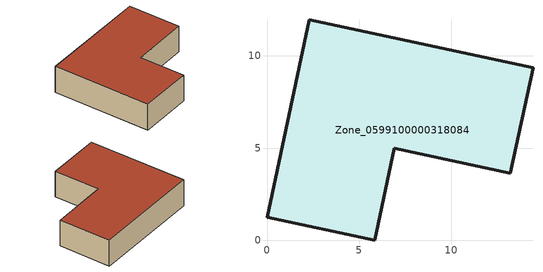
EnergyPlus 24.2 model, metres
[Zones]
Zone_0599100000318084
 floor ground (C_G): 0,1.26 2.3,11.96 14.42,9.35 13.2,3.64 6.9,4.98 5.83,0 z0
 wall outside (C_F): 2.3,11.96 0,1.26 5.83,0 6.9,4.98 13.2,3.64 14.42,9.35 2.3,11.96 z0:3.06
 roof outside (C_R): 14.42,9.35 2.3,11.96 0,1.26 5.83,0 6.9,4.98 13.2,3.64 z3.06
[BUILDING]
Pand.0599100000318084: North Axis=0; Terrain=City; Loads Convergence Tolerance Value=0.04; Temperature Convergence Tolerance Value=0.4; Solar Distribution=FullExterior; Maximum Number of Warmup Days=25; Minimum Number of Warmup Days=1
[Site:Location]
Rotterdam.The.Hague.AP_ZH_NLD Design_Conditions: Latitude=51.96; Longitude=4.45; Time Zone=1; Elevation=-4.5
[SITE:GROUNDTEMPERATURE:BUILDINGSURFACE]
18, 18, 18, 18, 18, 18, 18, 18, 18, 18, 18, 18
[MATERIAL] Thermal Absorptance=0.9; Solar Absorptance=0.7; Visible Absorptance=0.7
Name | Roughness | Thickness | Conductivity | Density | Specific Heat
G.TI.1975-1991 | MediumSmooth | 0.15 | 0.288461 | 540 | 1210
F.TI.1975-1991 | Rough | 0.3 | 0.230769 | 1920 | 840
R.TI.1975-1991 | MediumRough | 0.2 | 0.153846 | 1500 | 1000
[CONSTRUCTION]
C_G: G.TI.1975-1991
C_F: F.TI.1975-1991
C_R: R.TI.1975-1991
[ZONE]
Zone_0599100000318084: Type=1; Multiplier=1; Ceiling Height=Autocalculate; Volume=Autocalculate; Floor Area=autocalculate; Part of Total Floor Area=Yes
[ZONEINFILTRATION:DESIGNFLOWRATE]
Infil_Zone_0599100000318084: Zone or ZoneList or Space or SpaceList=Zone_0599100000318084; Schedule=AlwaysOn; Design Flow Rate Calculation Method=Flow/Area; Flow Rate per Floor Area=0.003; Constant Term Coefficient=1; Temperature Term Coefficient=0; Velocity Term Coefficient=0; Velocity Squared Term Coefficient=0
[HVACTEMPLATE:ZONE:IDEALLOADSAIRSYSTEM]
Zone_0599100000318084: Maximum Heating Supply Air Temperature=50; Minimum Cooling Supply Air Temperature=13; Maximum Heating Supply Air Humidity Ratio=0.0156; Minimum Cooling Supply Air Humidity Ratio=0.0077; Heating Limit=NoLimit; Cooling Limit=NoLimit; Dehumidification Control Type=ConstantSensibleHeatRatio; Cooling Sensible Heat Ratio=0.7; Dehumidification Setpoint=60; Humidification Control Type=None; Humidification Setpoint=30; Outdoor Air Method=None; Outdoor Air Flow Rate per Person=0.00944; Outdoor Air Flow Rate per Zone Floor Area=0; Outdoor Air Flow Rate per Zone=0; Demand Controlled Ventilation Type=None; Outdoor Air Economizer Type=NoEconomizer; Heat Recovery Type=None; Sensible Heat Recovery Effectiveness=0.7; Latent Heat Recovery Effectiveness=0.65
[ZONECONTROL:THERMOSTAT]
ThermostatControl_Zone_0599100000318084: Zone or ZoneList=Zone_0599100000318084; Control Type Schedule=DualSetpointControlType; Control 1=Thermostat_Zone_0599100000318084; Temperature Difference Between Cutout And Setpoint=0
[THERMOSTATSETPOINT:DUALSETPOINT]
Thermostat_Zone_0599100000318084: Heating Setpoint Temperature Schedule=HeatingSetpoint_Zone_0599100000318084; Cooling Setpoint Temperature Schedule=CoolingSetpoint_Zone_0599100000318084
[SCHEDULE:COMPACT]
HeatingSetpoint_Zone_0599100000318084: Through: 12/31, For: AllDays, Until: 24:00, 21
CoolingSetpoint_Zone_0599100000318084: Through: 12/31, For: AllDays, Until: 24:00, 24
DualSetpointControlType: Through: 12/31, For: AllDays, Until: 24:00, 4
AlwaysOn: Through: 12/31, For: AllDays, Until: 24:00, 1
